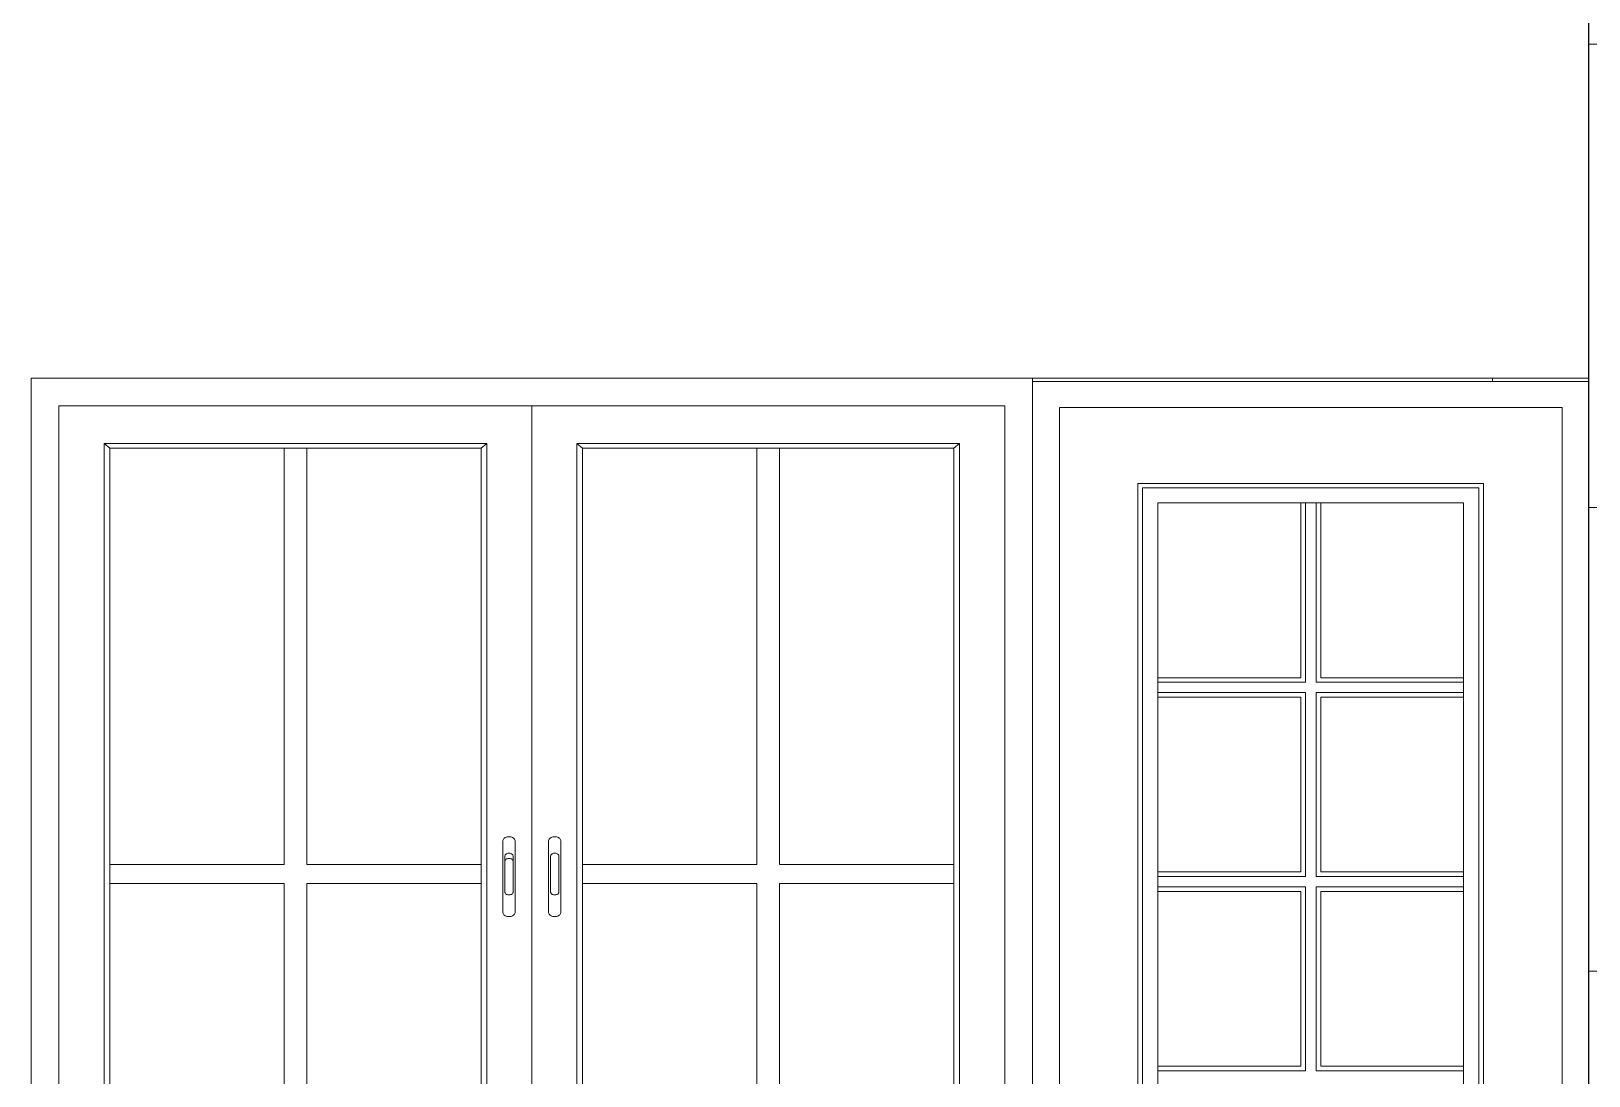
# Model space of a CAD drawing. Header units: inches. Extents: x -5058079 to -5054904, y -3262045 to -3259800.
# Drawn here: x -5056362.8 to -5056278.8, y -3261099.2 to -3261042.9 of the extents above; entities that cross this region are included whole.
import ezdxf

# ---------------------------------------------------------------- set-up
doc = ezdxf.new("R2010")
doc.units = ezdxf.units.IN
doc.header["$LTSCALE"] = 2
doc.header["$MEASUREMENT"] = 0
doc.linetypes.add('ACAD_ISO02W100', pattern=[15, 12, -3])
doc.layers.get('0').update_dxf_attribs({"linetype": 'CONTINUOUS'})
doc.layers.add('HATCH', color=60, linetype='ACAD_ISO02W100', lineweight=13)
doc.layers.add('window', color=4, linetype='CONTINUOUS', lineweight=13)

msp = doc.modelspace()

# ---------------------------------------------------------------- hatches: boundary and pattern name
at = {"layer": 'HATCH', "transparency": 33554661}
h = msp.add_hatch(dxfattribs=at)
h.set_pattern_fill('ANSI37', color=256, scale=200, angle=45)
h.set_pattern_definition([(90, (4551.21, -4543.582), (-25, 0), []), (180, (4551.21, -4543.582), (-4e-15, -25), [])])
h.paths.add_polyline_path([(-5056278.776, -3261145.578), (-5056134.352, -3261145.578), (-5056134.352, -3261038.578), (-5056116.352, -3261038.578), (-5056116.352, -3261033.578), (-5056134.352, -3261033.578), (-5056134.352, -3260926.578), (-5056116.352, -3260926.578), (-5056116.352, -3260921.578), (-5056134.352, -3260921.578), (-5056134.352, -3260883.578), (-5056278.776, -3260883.578)])

# ---------------------------------------------------------------- linework, layer by layer
at = {"ltscale": 0.5}
msp.add_line((-5056278.776, -3261145.578), (-5056278.776, -3260883.578), dxfattribs=at)
at = {"layer": 'window'}
for p, q in [((-5056362.776, -3261115.578), (-5056362.776, -3261061.578)), ((-5056362.776, -3261061.578), (-5056278.776, -3261061.578)), ((-5056308.776, -3261061.763), (-5056308.776, -3261061.578)), ((-5056308.776, -3261061.763), (-5056308.776, -3261145.578)), ((-5056278.776, -3261061.763), (-5056308.776, -3261061.763)), ((-5056283.968, -3261061.763), (-5056283.968, -3261061.578)), ((-5056278.776, -3261145.578), (-5056278.776, -3261061.578)), ((-5056361.276, -3261113.578), (-5056361.276, -3261063.078)), ((-5056361.276, -3261063.078), (-5056310.276, -3261063.078)), ((-5056335.776, -3261063.078), (-5056335.776, -3261113.578)), ((-5056310.276, -3261063.078), (-5056310.276, -3261113.578)), ((-5056307.329, -3261063.16), (-5056280.222, -3261063.16)), ((-5056307.329, -3261063.16), (-5056307.329, -3261144.132)), ((-5056280.222, -3261144.132), (-5056280.222, -3261063.16)), ((-5056338.209, -3261065.101), (-5056358.842, -3261065.101)), ((-5056358.842, -3261065.101), (-5056358.842, -3261111.555)), ((-5056358.538, -3261065.354), (-5056358.842, -3261065.101)), ((-5056358.538, -3261065.354), (-5056358.538, -3261111.302)), ((-5056358.538, -3261065.354), (-5056338.514, -3261065.354)), ((-5056349.134, -3261065.354), (-5056349.134, -3261087.822)), ((-5056347.917, -3261065.354), (-5056347.917, -3261087.822)), ((-5056338.514, -3261065.354), (-5056338.209, -3261065.101)), ((-5056338.514, -3261111.302), (-5056338.514, -3261065.354)), ((-5056338.209, -3261111.555), (-5056338.209, -3261065.101)), ((-5056333.342, -3261111.555), (-5056333.342, -3261065.101)), ((-5056333.342, -3261065.101), (-5056312.709, -3261065.101)), ((-5056333.038, -3261065.354), (-5056333.342, -3261065.101)), ((-5056333.038, -3261111.302), (-5056333.038, -3261065.354)), ((-5056313.014, -3261065.354), (-5056333.038, -3261065.354)), ((-5056323.634, -3261065.354), (-5056323.634, -3261087.822)), ((-5056322.417, -3261065.354), (-5056322.417, -3261087.822)), ((-5056313.014, -3261065.354), (-5056312.709, -3261065.101)), ((-5056313.014, -3261065.354), (-5056313.014, -3261111.302)), ((-5056312.709, -3261065.101), (-5056312.709, -3261111.555)), ((-5056303.099, -3261067.264), (-5056303.099, -3261139.902)), ((-5056303.099, -3261067.264), (-5056284.452, -3261067.264)), ((-5056284.452, -3261139.902), (-5056284.452, -3261067.264)), ((-5056302.847, -3261067.508), (-5056284.704, -3261067.508)), ((-5056302.847, -3261139.65), (-5056302.847, -3261067.508)), ((-5056284.704, -3261067.508), (-5056284.704, -3261139.65)), ((-5056302.019, -3261138.822), (-5056302.019, -3261068.311)), ((-5056302.019, -3261068.311), (-5056285.532, -3261068.311)), ((-5056294.316, -3261068.311), (-5056294.316, -3261077.74)), ((-5056294.064, -3261068.311), (-5056294.064, -3261077.985)), ((-5056293.488, -3261077.985), (-5056293.488, -3261068.311)), ((-5056293.236, -3261068.311), (-5056293.236, -3261077.74)), ((-5056285.532, -3261138.822), (-5056285.532, -3261068.311)), ((-5056302.019, -3261077.74), (-5056294.316, -3261077.74)), ((-5056294.064, -3261077.985), (-5056302.019, -3261077.985)), ((-5056285.532, -3261077.985), (-5056293.488, -3261077.985)), ((-5056293.236, -3261077.74), (-5056285.532, -3261077.74)), ((-5056302.019, -3261078.544), (-5056294.064, -3261078.544)), ((-5056302.019, -3261078.788), (-5056294.316, -3261078.788)), ((-5056294.316, -3261078.788), (-5056294.316, -3261088.217)), ((-5056294.064, -3261078.544), (-5056294.064, -3261088.462)), ((-5056293.488, -3261088.462), (-5056293.488, -3261078.544)), ((-5056293.488, -3261078.544), (-5056285.532, -3261078.544)), ((-5056293.236, -3261078.788), (-5056293.236, -3261088.217)), ((-5056293.236, -3261078.788), (-5056285.532, -3261078.788)), ((-5056337.34, -3261086.526), (-5056337.344, -3261086.565)), ((-5056337.344, -3261086.565), (-5056337.344, -3261090.38)), ((-5056337.328, -3261086.488), (-5056337.34, -3261086.526)), ((-5056337.307, -3261086.452), (-5056337.328, -3261086.488)), ((-5056337.28, -3261086.419), (-5056337.307, -3261086.452)), ((-5056337.246, -3261086.389), (-5056337.28, -3261086.419)), ((-5056337.206, -3261086.364), (-5056337.246, -3261086.389)), ((-5056337.161, -3261086.344), (-5056337.206, -3261086.364)), ((-5056337.113, -3261086.329), (-5056337.161, -3261086.344)), ((-5056337.062, -3261086.32), (-5056337.113, -3261086.329)), ((-5056337.009, -3261086.317), (-5056337.062, -3261086.32)), ((-5056336.957, -3261086.32), (-5056337.009, -3261086.317)), ((-5056336.906, -3261086.329), (-5056336.957, -3261086.32)), ((-5056336.857, -3261086.344), (-5056336.906, -3261086.329)), ((-5056336.813, -3261086.364), (-5056336.857, -3261086.344)), ((-5056336.773, -3261086.389), (-5056336.813, -3261086.364)), ((-5056336.739, -3261086.419), (-5056336.773, -3261086.389)), ((-5056336.711, -3261086.452), (-5056336.739, -3261086.419)), ((-5056336.691, -3261086.488), (-5056336.711, -3261086.452)), ((-5056336.679, -3261086.526), (-5056336.691, -3261086.488)), ((-5056336.675, -3261086.565), (-5056336.691, -3261086.488)), ((-5056336.675, -3261086.565), (-5056336.679, -3261086.526)), ((-5056336.675, -3261090.38), (-5056336.675, -3261086.565)), ((-5056334.877, -3261086.565), (-5056334.86, -3261086.488)), ((-5056334.877, -3261086.565), (-5056334.873, -3261086.526)), ((-5056334.877, -3261090.38), (-5056334.877, -3261086.565)), ((-5056334.873, -3261086.526), (-5056334.86, -3261086.488)), ((-5056334.86, -3261086.488), (-5056334.84, -3261086.452)), ((-5056334.84, -3261086.452), (-5056334.813, -3261086.419)), ((-5056334.779, -3261086.389), (-5056334.813, -3261086.419)), ((-5056334.739, -3261086.364), (-5056334.779, -3261086.389)), ((-5056334.739, -3261086.364), (-5056334.694, -3261086.344)), ((-5056334.646, -3261086.329), (-5056334.694, -3261086.344)), ((-5056334.594, -3261086.32), (-5056334.646, -3261086.329)), ((-5056334.542, -3261086.317), (-5056334.594, -3261086.32)), ((-5056334.49, -3261086.32), (-5056334.542, -3261086.317)), ((-5056334.49, -3261086.32), (-5056334.439, -3261086.329)), ((-5056334.439, -3261086.329), (-5056334.39, -3261086.344)), ((-5056334.39, -3261086.344), (-5056334.345, -3261086.364)), ((-5056334.345, -3261086.364), (-5056334.305, -3261086.389)), ((-5056334.305, -3261086.389), (-5056334.271, -3261086.419)), ((-5056334.244, -3261086.452), (-5056334.271, -3261086.419)), ((-5056334.224, -3261086.488), (-5056334.244, -3261086.452)), ((-5056334.212, -3261086.526), (-5056334.224, -3261086.488)), ((-5056334.212, -3261086.526), (-5056334.207, -3261086.565)), ((-5056334.207, -3261086.565), (-5056334.207, -3261090.38)), ((-5056337.234, -3261087.373), (-5056337.231, -3261087.347)), ((-5056337.234, -3261087.653), (-5056337.234, -3261087.373)), ((-5056337.231, -3261087.347), (-5056337.223, -3261087.322)), ((-5056337.223, -3261087.322), (-5056337.21, -3261087.297)), ((-5056337.21, -3261087.297), (-5056337.191, -3261087.275)), ((-5056337.191, -3261087.275), (-5056337.168, -3261087.255)), ((-5056337.168, -3261087.255), (-5056337.141, -3261087.238)), ((-5056337.141, -3261087.238), (-5056337.111, -3261087.224)), ((-5056337.111, -3261087.224), (-5056337.079, -3261087.214)), ((-5056337.079, -3261087.214), (-5056337.044, -3261087.208)), ((-5056337.044, -3261087.208), (-5056337.009, -3261087.206)), ((-5056337.009, -3261087.206), (-5056336.974, -3261087.208)), ((-5056336.974, -3261087.208), (-5056336.94, -3261087.214)), ((-5056336.94, -3261087.214), (-5056336.907, -3261087.224)), ((-5056336.907, -3261087.224), (-5056336.877, -3261087.238)), ((-5056336.877, -3261087.238), (-5056336.85, -3261087.255)), ((-5056336.85, -3261087.255), (-5056336.827, -3261087.275)), ((-5056336.827, -3261087.275), (-5056336.809, -3261087.297)), ((-5056336.809, -3261087.297), (-5056336.795, -3261087.322)), ((-5056336.795, -3261087.322), (-5056336.787, -3261087.347)), ((-5056336.787, -3261087.347), (-5056336.784, -3261087.373)), ((-5056336.784, -3261089.294), (-5056336.784, -3261087.373)), ((-5056334.764, -3261087.347), (-5056334.767, -3261087.373)), ((-5056334.767, -3261087.373), (-5056334.767, -3261089.294)), ((-5056334.756, -3261087.322), (-5056334.764, -3261087.347)), ((-5056334.742, -3261087.297), (-5056334.756, -3261087.322)), ((-5056334.724, -3261087.275), (-5056334.742, -3261087.297)), ((-5056334.701, -3261087.255), (-5056334.724, -3261087.275)), ((-5056334.674, -3261087.238), (-5056334.701, -3261087.255)), ((-5056334.644, -3261087.224), (-5056334.674, -3261087.238)), ((-5056334.612, -3261087.214), (-5056334.644, -3261087.224)), ((-5056334.577, -3261087.208), (-5056334.612, -3261087.214)), ((-5056334.542, -3261087.206), (-5056334.577, -3261087.208)), ((-5056334.507, -3261087.208), (-5056334.542, -3261087.206)), ((-5056334.473, -3261087.214), (-5056334.507, -3261087.208)), ((-5056334.44, -3261087.224), (-5056334.473, -3261087.214)), ((-5056334.41, -3261087.238), (-5056334.44, -3261087.224)), ((-5056334.383, -3261087.255), (-5056334.41, -3261087.238)), ((-5056334.36, -3261087.275), (-5056334.383, -3261087.255)), ((-5056334.342, -3261087.297), (-5056334.36, -3261087.275)), ((-5056334.328, -3261087.322), (-5056334.342, -3261087.297)), ((-5056334.32, -3261087.347), (-5056334.328, -3261087.322)), ((-5056334.317, -3261087.373), (-5056334.32, -3261087.347)), ((-5056334.317, -3261089.294), (-5056334.317, -3261087.373)), ((-5056349.134, -3261087.822), (-5056358.538, -3261087.822)), ((-5056338.514, -3261087.822), (-5056347.917, -3261087.822)), ((-5056337.234, -3261087.653), (-5056337.231, -3261087.627)), ((-5056337.234, -3261089.294), (-5056337.234, -3261087.653)), ((-5056337.231, -3261087.627), (-5056337.223, -3261087.601)), ((-5056337.223, -3261087.601), (-5056337.21, -3261087.577)), ((-5056337.21, -3261087.577), (-5056337.191, -3261087.555)), ((-5056337.191, -3261087.555), (-5056337.168, -3261087.535)), ((-5056337.168, -3261087.535), (-5056337.141, -3261087.518)), ((-5056337.141, -3261087.518), (-5056337.111, -3261087.504)), ((-5056337.111, -3261087.504), (-5056337.079, -3261087.494)), ((-5056337.079, -3261087.494), (-5056337.044, -3261087.488)), ((-5056337.044, -3261087.488), (-5056337.009, -3261087.486)), ((-5056337.009, -3261087.486), (-5056336.974, -3261087.488)), ((-5056336.974, -3261087.488), (-5056336.94, -3261087.494)), ((-5056336.94, -3261087.494), (-5056336.907, -3261087.504)), ((-5056336.907, -3261087.504), (-5056336.877, -3261087.518)), ((-5056336.877, -3261087.518), (-5056336.85, -3261087.535)), ((-5056336.85, -3261087.535), (-5056336.827, -3261087.555)), ((-5056336.827, -3261087.555), (-5056336.809, -3261087.577)), ((-5056336.809, -3261087.577), (-5056336.795, -3261087.601)), ((-5056336.795, -3261087.601), (-5056336.787, -3261087.627)), ((-5056336.787, -3261087.627), (-5056336.784, -3261087.653)), ((-5056333.038, -3261087.822), (-5056323.634, -3261087.822)), ((-5056322.417, -3261087.822), (-5056313.014, -3261087.822)), ((-5056302.019, -3261088.217), (-5056294.316, -3261088.217)), ((-5056293.236, -3261088.217), (-5056285.532, -3261088.217)), ((-5056349.134, -3261088.834), (-5056358.538, -3261088.834)), ((-5056349.134, -3261088.834), (-5056349.134, -3261111.302)), ((-5056347.917, -3261088.834), (-5056347.917, -3261111.302)), ((-5056338.514, -3261088.834), (-5056347.917, -3261088.834)), ((-5056333.038, -3261088.834), (-5056323.634, -3261088.834)), ((-5056323.634, -3261088.834), (-5056323.634, -3261111.302)), ((-5056322.417, -3261088.834), (-5056313.014, -3261088.834)), ((-5056322.417, -3261088.834), (-5056322.417, -3261111.302)), ((-5056294.064, -3261088.462), (-5056302.019, -3261088.462)), ((-5056302.019, -3261089.021), (-5056294.064, -3261089.021)), ((-5056294.064, -3261089.021), (-5056294.064, -3261098.939)), ((-5056285.532, -3261088.462), (-5056293.488, -3261088.462)), ((-5056293.488, -3261098.939), (-5056293.488, -3261089.021)), ((-5056293.488, -3261089.021), (-5056285.532, -3261089.021)), ((-5056337.234, -3261089.294), (-5056337.231, -3261089.32)), ((-5056337.231, -3261089.32), (-5056337.223, -3261089.345)), ((-5056337.223, -3261089.345), (-5056337.21, -3261089.369)), ((-5056337.21, -3261089.369), (-5056337.191, -3261089.392)), ((-5056337.191, -3261089.392), (-5056337.168, -3261089.412)), ((-5056337.168, -3261089.412), (-5056337.141, -3261089.429)), ((-5056337.141, -3261089.429), (-5056337.111, -3261089.442)), ((-5056337.111, -3261089.442), (-5056337.079, -3261089.452)), ((-5056337.079, -3261089.452), (-5056337.044, -3261089.459)), ((-5056337.044, -3261089.459), (-5056337.009, -3261089.461)), ((-5056337.009, -3261089.461), (-5056336.974, -3261089.459)), ((-5056336.974, -3261089.459), (-5056336.94, -3261089.452)), ((-5056336.94, -3261089.452), (-5056336.907, -3261089.442)), ((-5056336.907, -3261089.442), (-5056336.877, -3261089.429)), ((-5056336.877, -3261089.429), (-5056336.85, -3261089.412)), ((-5056336.85, -3261089.412), (-5056336.827, -3261089.392)), ((-5056336.827, -3261089.392), (-5056336.809, -3261089.369)), ((-5056336.809, -3261089.369), (-5056336.795, -3261089.345)), ((-5056336.795, -3261089.345), (-5056336.787, -3261089.32)), ((-5056336.787, -3261089.32), (-5056336.784, -3261089.294)), ((-5056334.764, -3261089.32), (-5056334.767, -3261089.294)), ((-5056334.756, -3261089.345), (-5056334.764, -3261089.32)), ((-5056334.742, -3261089.369), (-5056334.756, -3261089.345)), ((-5056334.724, -3261089.392), (-5056334.742, -3261089.369)), ((-5056334.701, -3261089.412), (-5056334.724, -3261089.392)), ((-5056334.674, -3261089.429), (-5056334.701, -3261089.412)), ((-5056334.644, -3261089.442), (-5056334.674, -3261089.429)), ((-5056334.612, -3261089.452), (-5056334.644, -3261089.442)), ((-5056334.577, -3261089.459), (-5056334.612, -3261089.452)), ((-5056334.542, -3261089.461), (-5056334.577, -3261089.459)), ((-5056334.507, -3261089.459), (-5056334.542, -3261089.461)), ((-5056334.473, -3261089.452), (-5056334.507, -3261089.459)), ((-5056334.44, -3261089.442), (-5056334.473, -3261089.452)), ((-5056334.41, -3261089.429), (-5056334.44, -3261089.442)), ((-5056334.383, -3261089.412), (-5056334.41, -3261089.429)), ((-5056334.36, -3261089.392), (-5056334.383, -3261089.412)), ((-5056334.342, -3261089.369), (-5056334.36, -3261089.392)), ((-5056334.328, -3261089.345), (-5056334.342, -3261089.369)), ((-5056334.32, -3261089.32), (-5056334.328, -3261089.345)), ((-5056334.317, -3261089.294), (-5056334.32, -3261089.32)), ((-5056302.019, -3261089.265), (-5056294.316, -3261089.265)), ((-5056294.316, -3261089.265), (-5056294.316, -3261098.694)), ((-5056293.236, -3261089.265), (-5056293.236, -3261098.694)), ((-5056293.236, -3261089.265), (-5056285.532, -3261089.265)), ((-5056337.34, -3261090.419), (-5056337.344, -3261090.38)), ((-5056337.344, -3261090.38), (-5056337.328, -3261090.457)), ((-5056337.34, -3261090.419), (-5056337.328, -3261090.457)), ((-5056337.328, -3261090.457), (-5056337.307, -3261090.493)), ((-5056337.307, -3261090.493), (-5056337.28, -3261090.527)), ((-5056337.28, -3261090.527), (-5056337.246, -3261090.556)), ((-5056337.246, -3261090.556), (-5056337.206, -3261090.582)), ((-5056337.206, -3261090.582), (-5056337.161, -3261090.602)), ((-5056337.161, -3261090.602), (-5056337.113, -3261090.617)), ((-5056337.113, -3261090.617), (-5056337.062, -3261090.626)), ((-5056337.062, -3261090.626), (-5056337.009, -3261090.629)), ((-5056337.009, -3261090.629), (-5056336.957, -3261090.626)), ((-5056336.957, -3261090.626), (-5056336.906, -3261090.617)), ((-5056336.906, -3261090.617), (-5056336.857, -3261090.602)), ((-5056336.857, -3261090.602), (-5056336.813, -3261090.582)), ((-5056336.813, -3261090.582), (-5056336.773, -3261090.556)), ((-5056336.773, -3261090.556), (-5056336.739, -3261090.527)), ((-5056336.739, -3261090.527), (-5056336.711, -3261090.493)), ((-5056336.711, -3261090.493), (-5056336.691, -3261090.457)), ((-5056336.691, -3261090.457), (-5056336.679, -3261090.419)), ((-5056336.679, -3261090.419), (-5056336.675, -3261090.38)), ((-5056334.873, -3261090.419), (-5056334.877, -3261090.38)), ((-5056334.86, -3261090.457), (-5056334.873, -3261090.419)), ((-5056334.86, -3261090.457), (-5056334.84, -3261090.493)), ((-5056334.84, -3261090.493), (-5056334.813, -3261090.527)), ((-5056334.813, -3261090.527), (-5056334.779, -3261090.556)), ((-5056334.739, -3261090.582), (-5056334.779, -3261090.556)), ((-5056334.694, -3261090.602), (-5056334.739, -3261090.582)), ((-5056334.694, -3261090.602), (-5056334.646, -3261090.617)), ((-5056334.594, -3261090.626), (-5056334.646, -3261090.617)), ((-5056334.542, -3261090.629), (-5056334.594, -3261090.626)), ((-5056334.542, -3261090.629), (-5056334.49, -3261090.626)), ((-5056334.49, -3261090.626), (-5056334.439, -3261090.617)), ((-5056334.39, -3261090.602), (-5056334.439, -3261090.617)), ((-5056334.345, -3261090.582), (-5056334.39, -3261090.602)), ((-5056334.345, -3261090.582), (-5056334.305, -3261090.556)), ((-5056334.305, -3261090.556), (-5056334.271, -3261090.527)), ((-5056334.271, -3261090.527), (-5056334.244, -3261090.493)), ((-5056334.224, -3261090.457), (-5056334.244, -3261090.493)), ((-5056334.207, -3261090.38), (-5056334.224, -3261090.457)), ((-5056334.212, -3261090.419), (-5056334.224, -3261090.457)), ((-5056334.212, -3261090.419), (-5056334.207, -3261090.38)), ((-5056302.019, -3261098.694), (-5056294.316, -3261098.694)), ((-5056294.064, -3261098.939), (-5056302.019, -3261098.939)), ((-5056285.532, -3261098.939), (-5056293.488, -3261098.939)), ((-5056293.236, -3261098.694), (-5056285.532, -3261098.694))]:
    msp.add_line(p, q, dxfattribs=at)

doc.saveas('drawing.dxf')
